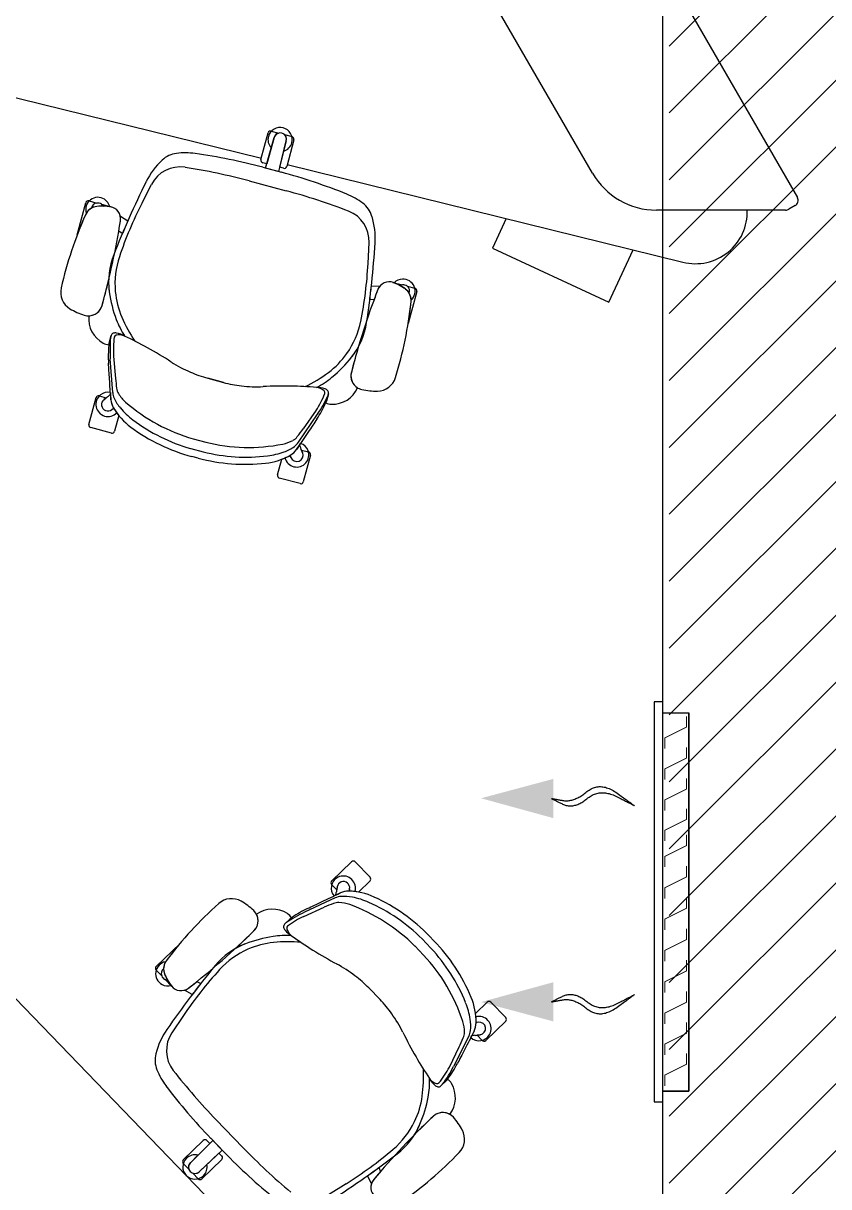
# Model space of a CAD drawing. Header units: millimetres. Extents: x 148480 to 578986, y 39883 to 155062.
# Drawn here: x 236790 to 238386, y 137719 to 140025 of the extents above; entities that cross this region are included whole.
import ezdxf

# ---------------------------------------------------------------- set-up
doc = ezdxf.new("R2010")
doc.units = ezdxf.units.MM
doc.linetypes.add('HIDDEN', pattern=[0.375, 0.25, -0.125])
for name, color, linetype in [('Flooring', 44, 'Continuous'), ('I - MODULAR', 44, 'Continuous'), ('Layer4', 6, 'Continuous'), ('M-HVAC ELLIPTICAL DUCT', 6, 'Continuous'), ('M-HVAC-GRIL', 6, 'Continuous'), ('M-HVAC-INSULATION', 8, 'Continuous'), ('M-HVAC-SUPP', 4, 'Continuous')]:
    doc.layers.add(name, color=color, linetype=linetype)
doc.layers.add('KDBS-SIDE THROW GRILLE', color=1, linetype='Continuous', lineweight=18)
doc.layers.add('M HVAC GRILLE', color=6, linetype='Continuous', lineweight=13)

# ---------------------------------------------------------------- blocks, each defined once
blk = doc.blocks.new('GFC1')
at = {"layer": 'Flooring', "color": 8, "linetype": 'HIDDEN', "ltscale": 1500}
blk.add_lwpolyline([(328672.2, 130068.3, 1.540604), (310717.1, 129143.3, 0.119203), (311634.4, 128071.9, -0.704413), (307490.1, 113767.5)], format="xyb", dxfattribs=at)
at = {"layer": 'I - MODULAR', "color": 8}
for p, q in [((310538.8, 141388.9), (310956.1, 140665.9)), ((310550.5, 140714.2), (310334, 141089.2)), ((309174.4, 140921.6), (309894.3, 140744)), ((309893.6, 140741.2), (309907.8, 140794.2)), ((309902.5, 140724.5), (309919.6, 140784.8)), ((309919.6, 140784.8), (309904.9, 140732.9)), ((309904.9, 140732.9), (309919.6, 140784.8)), ((309919.6, 140784.8), (309913.9, 140764.6)), ((309914, 140797.8), (309929.1, 140793.8)), ((309940, 140790.9), (309955.1, 140786.8)), ((309943.7, 140778.3), (309928.4, 140717.6)), ((309930.6, 140726.1), (309943.7, 140778.3)), ((309930.6, 140726.1), (309943.7, 140778.3)), ((309938.6, 140758), (309943.7, 140778.3)), ((309958.7, 140780.6), (309944.5, 140727.6)), ((309897.1, 140726), (309933.9, 140716.1)), ((309904.9, 140732.9), (309897.2, 140735)), ((309928.4, 140717.6), (309902.5, 140724.5)), ((309938.3, 140724), (309930.6, 140726.1)), ((309945.5, 140731.3), (310729.5, 140537.9)), ((309870.1, 140699), (309943.7, 140679.3)), ((309658, 140655.4), (309676.8, 140692.1)), ((309529.7, 140592.2), (309546.7, 140655.6)), ((309552.9, 140659.2), (309568.4, 140655.1)), ((309577.4, 140652.6), (309596.6, 140647.5)), ((309577.4, 140652.6), (309582.6, 140649)), ((310951.9, 140650.3), (310939.1, 140642.9)), ((309615, 140628.9), (309629.7, 140620)), ((310379.5, 140624.3), (310352.2, 140565.9)), ((310932.7, 140641.2), (310676.9, 140641.2)), ((309618.8, 140594.6), (309611.9, 140599.4)), ((310105.6, 140535.4), (310107.7, 140576.7)), ((310352.2, 140565.9), (310582.4, 140458.6)), ((310582.4, 140458.6), (310630.8, 140562.3)), ((310112.4, 140490.7), (310129.6, 140491.1)), ((310154.8, 140497.9), (310174, 140492.8)), ((310174, 140492.8), (310167.7, 140492.2)), ((310183.1, 140490.4), (310198.5, 140486.2)), ((310117.6, 140463.9), (310109.1, 140463.2)), ((310202.1, 140480), (310185.1, 140416.5)), ((309596.8, 140392.6), (309592.8, 140377.6)), ((309592.8, 140377.6), (309596.8, 140392.6)), ((309599.9, 140279.5), (309595.1, 140346.6)), ((309601.6, 140351.7), (309605.4, 140307.4)), ((309788.1, 140307.8), (309819.1, 140299.5)), ((309819.1, 140299.5), (309788.1, 140307.8)), ((309595.3, 140279.7), (309595.5, 140275.7)), ((310023.2, 140262.3), (310027.2, 140277.3)), ((310027.2, 140277.3), (310023.2, 140262.3)), ((309552.7, 140216.4), (309566.9, 140269.4)), ((309573.1, 140272.9), (309587.1, 140269.2)), ((309582.3, 140265.4), (309587, 140269.2)), ((309595.5, 140275.7), (309596.2, 140265.4)), ((309598, 140246), (309601.5, 140248.8)), ((309612, 140233.8), (309603.6, 140202.7)), ((309967.9, 140180.9), (310005.6, 140236.6)), ((310002.6, 140244.3), (309977.2, 140207.8)), ((309597.4, 140199.2), (309556.3, 140210.2)), ((309759.5, 140187.9), (309784, 140181.3)), ((309754.3, 140168.5), (309778.8, 140162)), ((309964.1, 140166.8), (309969.9, 140175.4)), ((309969.9, 140175.4), (309972.1, 140178.7)), ((309973.9, 140165.6), (309987.9, 140161.8)), ((309976.1, 140159.9), (309973.9, 140165.6)), ((309768.9, 140149.6), (309756.6, 140152.9)), ((309926.4, 140116.3), (309934.7, 140147.3)), ((309952.8, 140150.9), (309951.2, 140155.1)), ((309991.5, 140155.6), (309977.3, 140102.6)), ((309971, 140099), (309929.9, 140110.1)), ((310033.6, 139311.5), (310073, 139349.6)), ((310080.2, 139349.5), (310109.8, 139318.9)), ((310109.6, 139311.7), (310086.5, 139289.3)), ((310043.5, 139293.9), (310033.4, 139304.3)), ((310051.2, 139287.8), (310041.9, 139283.4)), ((310044.5, 139299.9), (310043.5, 139293.9)), ((310069.1, 139295.6), (310068.3, 139291.2)), ((310040.7, 139277.7), (309979.7, 139249.4)), ((310041.9, 139283.4), (310038.2, 139281.7)), ((309978.3, 139241.3), (310018.9, 139259.3)), ((309951.4, 139236.4), (309940.3, 139225.6)), ((309940.3, 139225.6), (309951.4, 139236.4)), ((309294.1, 139195.3), (310406.8, 138043.1)), ((310230.2, 139178.3), (310212.6, 139196.5)), ((310227.4, 139202.1), (310236.3, 139192.9)), ((309685.9, 139141.9), (309733.2, 139187.6)), ((310215.8, 139164.3), (310198.1, 139182.6)), ((309696.9, 139123.2), (309685.8, 139134.8)), ((309717.2, 139102.2), (309703.4, 139116.5)), ((309703.4, 139116.5), (309709.2, 139113.7)), ((309766.7, 139112.2), (309774.3, 139108.4)), ((309757.4, 139086.6), (309742.4, 139095.1)), ((310129.5, 139076.3), (310107.2, 139099.4)), ((310107.2, 139099.4), (310129.5, 139076.3)), ((310318.6, 139049), (310341.7, 139071.4)), ((310348.9, 139071.2), (310378.5, 139040.6)), ((309740.1, 139044.7), (309717.1, 139010.4)), ((310378.3, 139033.4), (310338.9, 138995.3)), ((310311.1, 139004.6), (310315.8, 139013.8)), ((310324.2, 139031.4), (310319.8, 139030.8)), ((310305.4, 139003.7), (310274.9, 138943.7)), ((310309.2, 139001), (310311.1, 139004.6)), ((310331.7, 138995.5), (310321.6, 139005.9)), ((310327.7, 139006.7), (310321.7, 139005.8)), ((310266.8, 138942.6), (310286.2, 138982.5)), ((310249.8, 138905.1), (310261, 138915.9)), ((310261, 138915.9), (310249.8, 138905.1)), ((309857.7, 138783.2), (309804.8, 138838)), ((309820.7, 138774), (309794.2, 138801.4)), ((309739.7, 138758.9), (309779.2, 138797)), ((309753.7, 138753.1), (309798.1, 138797.3)), ((309792, 138791.2), (309753.7, 138753.1)), ((309792, 138791.2), (309753.7, 138753.1)), ((309786.4, 138796.9), (309792, 138791.2)), ((309798.1, 138797.3), (309816.8, 138778)), ((309768.6, 138768), (309753.7, 138753.1)), ((309816.8, 138778), (309771.1, 138735.2)), ((309771.1, 138735.2), (309810.4, 138772)), ((309810.4, 138772), (309771.1, 138735.2)), ((309815.8, 138759.1), (309776.4, 138721)), ((309810.4, 138772), (309816, 138766.3)), ((309750.5, 138740.4), (309739.6, 138751.7)), ((309769.2, 138721.1), (309758.3, 138732.4)), ((309771.1, 138735.2), (309786.4, 138749.5)), ((310126.9, 138743.3), (310130.4, 138735.6)), ((310062, 138711.4), (310027, 138689.5)), ((310112.5, 138711.9), (310104.4, 138727.2))]:
    blk.add_line(p, q, dxfattribs=at)
for centre, radius, start, end in [((309931.5, 140781), 24.1, 165, 222.8936), ((309912.7, 140792.9), 5.08, 75, 165), ((309931.5, 140781), 24.1, 345, 165), ((309931.7, 140781.6), 12.5, 345, 165), ((309931.7, 140781.6), 12.5, 345, 165), ((309931.7, 140781.6), 12.5, 101.7127, 165), ((309931.9, 140781.3), 12.8, 102.5604, 164.1523), ((309931.7, 140781.6), 12.5, 345, 48.2873), ((309931.3, 140781.5), 12.8, 345.8477, 47.4396), ((309953.8, 140781.9), 5.08, 345, 75), ((309931.5, 140781), 24.1, 287.1064, 345), ((309801.7, 140629.9), 151.5, 133.2995, 153.449), ((309732.6, 140703.1), 50.8, 97.0127, 133.2995), ((309743.6, 140614.1), 140.5, 82.0235, 97.0127), ((309608.2, 139647.9), 1116.2, 75, 82.0235), ((309898.5, 140739.9), 5.08, 165, 255), ((309733.3, 140663.2), 63.5, 81.0745, 152.8712), ((309553.2, 139516.1), 1224.6, 75, 81.0745), ((309645, 139638), 1116.2, 67.9765, 75), ((309939.6, 140728.9), 5.08, 255, 345), ((311223, 139919.6), 1740.3, 153.449, 158.6753), ((310677, 140787.2), 146.1, 209.9949, 269.9949), ((309626.8, 139496.4), 1224.6, 68.9255, 75), ((310010.8, 140542.5), 140.5, 52.9873, 67.9765), ((309571.5, 140620.7), 27.9, 95.9997, 156.2392), ((309571.5, 140620.7), 27.9, 95.9997, 156.2392), ((309570.4, 140642.4), 24.1, 57, 197.9261), ((309551.6, 140654.3), 5.08, 75, 165), ((309571.5, 140620.7), 27.9, 95.9997, 149.2617), ((309569.9, 140642.7), 12.5, 97.1147, 169.7534), ((309569.9, 140642.7), 12.5, 52.8853, 97.1147), ((309569.9, 140642.7), 12.5, 52.8853, 97.1147), ((309579.2, 140547.4), 101.6, 81.7273, 95.9997), ((309579.2, 140547.4), 101.6, 80.1526, 95.9997), ((309579.2, 140547.4), 101.6, 80.9331, 95.9997), ((309570.4, 140642.4), 24.1, 13.433, 57), ((309591.4, 140623.9), 24.1, 351.1033, 80.9331), ((310342.2, 140304.8), 768.8, 152.8712, 161.5004), ((310064.8, 140614.1), 50.8, 16.7005, 52.9873), ((310946.2, 140660.1), 11.4, 299.9949, 29.9949), ((310292.3, 140303.4), 815.5, 156.2392, 167.0014), ((310292.3, 140303.4), 815.5, 156.2392, 159.2581), ((309591.4, 140623.9), 24.1, 351.1033, 12.0009), ((310044.3, 140579.8), 63.5, 357.1288, 68.9255), ((309968.4, 140585.2), 151.5, 356.551, 16.7005), ((310754.1, 140637.8), 102.9, 256.1407, 1.8956), ((310932.7, 140653.9), 12.7, 269.9949, 299.9949), ((308160.3, 140847.9), 1472.6, 344.4015, 351.1033), ((308160.3, 140847.9), 1472.6, 350.2852, 351.1033), ((311223, 139919.6), 1740.3, 156.2713, 157.1803), ((308382.4, 140680.8), 1740.3, 351.3247, 356.551), ((309738.7, 140499.1), 147, 158.6753, 187.9027), ((309773.9, 140494.9), 169.6, 161.5004, 185.0731), ((309337.8, 140573.9), 768.8, 348.4996, 357.1288), ((309534.8, 140478.2), 38.1, 167.0014, 238.8452), ((308160.3, 140847.9), 1472.6, 344.4015, 346.4092), ((309738.7, 140499.1), 147, 178.9059, 187.9027), ((308382.4, 140680.8), 1740.3, 352.8197, 353.7287), ((310147.5, 140474.9), 24.1, 69.0669, 158.8967), ((310147.5, 140474.9), 24.1, 137.9991, 158.8967), ((310119.8, 140402.6), 101.6, 54.0003, 69.8474), ((310119.8, 140402.6), 101.6, 54.0003, 69.0669), ((310174.9, 140480.4), 24.1, 93, 136.567), ((310119.8, 140402.6), 101.6, 54.0003, 68.2727), ((310174.9, 140480.4), 24.1, 312.0739, 93), ((310175.5, 140480.4), 12.5, 52.8853, 97.1147), ((310175.5, 140480.4), 12.5, 52.8853, 97.1147), ((310163.1, 140462.1), 27.9, 0.7383, 54.0003), ((310163.1, 140462.1), 27.9, 353.7608, 54.0003), ((310163.1, 140462.1), 27.9, 353.7608, 54.0003), ((310175.5, 140480.4), 12.5, 340.2466, 52.8853), ((310197.2, 140481.3), 5.08, 345, 75), ((309846.2, 140514), 255.5, 187.9027, 200.56), ((309846.2, 140514), 255.5, 187.9027, 200.56), ((309769.5, 140494.5), 165.1, 185.0731, 203.3831), ((311498.9, 139953.4), 1472.6, 158.8967, 165.5985), ((311498.9, 139953.4), 1472.6, 158.8967, 159.7148), ((309582.6, 140557.2), 130.3, 238.8452, 252.5364), ((309551.8, 140459.5), 27.9, 252.5364, 344.4015), ((309551.8, 140459.5), 27.9, 271.341, 344.4015), ((309380.3, 140547.7), 815.5, 342.9986, 353.7608), ((309380.3, 140547.7), 815.5, 350.7419, 353.7608), ((309606.9, 140425.7), 54.7, 173.8571, 242.0335), ((309765.1, 140483.6), 168.9, 200.56, 212.9976), ((309765.1, 140483.6), 168.9, 200.56, 212.9976), ((309890.2, 140546.8), 296.7, 203.3831, 213.8194), ((309925, 140454.5), 169.6, 324.9269, 348.4996), ((309957.6, 140440.4), 147, 322.0972, 351.3247), ((309602.9, 140390.9), 6.35, 107.4926, 165), ((309602.9, 140390.9), 6.35, 107.4926, 165), ((309605.1, 140383.9), 13.7, 80.262, 107.4926), ((309605.1, 140383.9), 13.7, 80.262, 107.4926), ((309599.4, 140350.7), 47.4, 59.5853, 80.262), ((309599.4, 140350.7), 47.4, 59.5853, 80.262), ((309611.6, 140362), 31.9, 68.1643, 82.7695), ((309593, 140399.6), 25.2, 242.0335, 267.9665), ((309854.9, 140352), 263.8, 175.4289, 183.1475), ((309617.3, 140371), 25.4, 165, 175.4289), ((309617.3, 140371), 25.4, 165, 172.2677), ((309846.9, 140364.6), 252.4, 174.7335, 184.1006), ((309769.7, 140363.9), 168.6, 171.3551, 184.1557), ((309286.9, 139679), 788, 61.0259, 64.7205), ((309286.9, 139679), 788, 61.0259, 64.7205), ((311498.9, 139953.4), 1472.6, 163.5908, 165.5985), ((309957.6, 140440.4), 147, 322.0972, 331.0941), ((309286.9, 139679), 788, 57.0079, 61.0259), ((309286.9, 139679), 788, 57.0079, 61.0259), ((309928.6, 140451.9), 165.1, 306.6169, 324.9269), ((309871.9, 140507.1), 255.5, 309.44, 322.0972), ((309871.9, 140507.1), 255.5, 309.44, 322.0972), ((309843.8, 140536.9), 234.7, 237.0079, 247.4321), ((309843.8, 140536.9), 234.7, 237.0079, 247.4321), ((310017.8, 140343.5), 413.9, 185, 187.7061), ((309845.6, 140522.2), 221.9, 245.5626, 255), ((309845.6, 140522.2), 221.9, 245.5626, 255), ((309850.2, 140557.5), 296.7, 296.1806, 306.6169), ((309926.9, 140440.2), 168.9, 297.0024, 309.44), ((309926.9, 140440.2), 168.9, 297.0024, 309.44), ((310099.6, 140312.7), 27.9, 165.5985, 238.659), ((310099.6, 140312.7), 27.9, 165.5985, 257.4636), ((310123.7, 140320.4), 38.1, 271.1548, 342.9986), ((309590.7, 140256.1), 24.1, 78.9707, 129), ((309632.8, 140281.8), 33, 184.1006, 204.5576), ((309635.4, 140291.8), 28, 187.7061, 210.8987), ((309671.1, 140313.1), 69.6, 210.8987, 228.8611), ((309876.5, 140513.9), 221.9, 255, 264.4374), ((309876.5, 140513.9), 221.9, 255, 264.4374), ((309885.4, 140525.7), 234.7, 262.5679, 272.9921), ((309885.4, 140525.7), 234.7, 262.5679, 272.9921), ((309938.8, 139504.4), 788, 88.9741, 92.9921), ((309938.8, 139504.4), 788, 88.9741, 92.9921), ((309938.8, 139504.4), 788, 85.2794, 88.9741), ((309938.8, 139504.4), 788, 85.2794, 88.9741), ((309863.1, 140338.9), 168.6, 325.8443, 338.6449), ((310004, 140242.3), 47.4, 69.738, 90.4147), ((310004, 140242.3), 47.4, 69.738, 90.4147), ((309999.1, 140258.1), 31.9, 67.2305, 81.8357), ((310015.7, 140273.9), 13.7, 42.5074, 69.738), ((310015.7, 140273.9), 13.7, 42.5074, 69.738), ((310021.1, 140278.9), 6.35, 345, 42.5074), ((310021.1, 140278.9), 6.35, 345, 42.5074), ((310035, 140311), 54.7, 267.9665, 336.1429), ((310121.8, 140412.7), 130.3, 257.4636, 271.1548), ((309590.7, 140256.1), 24.1, 129, 315.5414), ((309571.8, 140268), 5.08, 75, 165), ((309590.2, 140255.7), 12.5, 129, 309), ((309590.2, 140255.7), 12.5, 129, 309), ((309590.2, 140255.7), 12.5, 129, 309), ((309590.2, 140255.7), 12.5, 129, 309), ((309725.7, 140088.4), 227.8, 126.5034, 129), ((309725.7, 140088.4), 227.8, 126.5034, 129), ((309725.7, 140088.4), 227.8, 127.4617, 129), ((309529.7, 140353.2), 101.6, 306.5034, 310.3539), ((309529.7, 140353.2), 101.6, 306.5034, 310.3539), ((309632.3, 140267.8), 36.1, 183.8091, 211.5868), ((309632.3, 140267.8), 36.1, 183.8091, 210.4192), ((309678.3, 140302.6), 83, 204.5576, 220.3224), ((309854.2, 140522.8), 348, 228.8611, 254.1976), ((309783.4, 140371.2), 263.8, 326.8525, 334.5711), ((309796.6, 140378.1), 252.4, 325.8994, 335.2665), ((309998.7, 140268.8), 25.4, 334.5711, 345), ((309998.7, 140268.8), 25.4, 337.7323, 345), ((310034, 140281.5), 25.2, 242.0335, 267.9665), ((309454.7, 140423), 227.8, 309, 310.1282), ((309454.7, 140423), 227.8, 309, 310.1296), ((309454.7, 140423), 227.8, 309, 310.1282), ((309712.2, 140314.7), 128.8, 210.4192, 233.5808), ((309712.2, 140314.7), 128.8, 210.7473, 215.8819), ((309712.2, 140314.7), 128.8, 210.7473, 218.9092), ((309732.5, 140348.6), 154, 220.3224, 232.9309), ((309557.6, 140215.1), 5.08, 165, 255), ((309850.1, 140501.6), 361.1, 233.5808, 255), ((309850.2, 140504.4), 349.3, 232.9309, 254.0595), ((309598.7, 140204.1), 5.08, 255, 345), ((309943.4, 140209.3), 28, 299.1013, 322.2939), ((309638.1, 140445.3), 413.9, 322.2939, 325), ((309863.7, 140500.8), 349.3, 255.9405, 277.0691), ((309869.4, 140518.8), 348, 255.8024, 281.1389), ((309887.7, 140307), 154, 277.0691, 289.6776), ((309923.1, 140245.6), 69.6, 281.1389, 299.1013), ((309911.6, 140240.1), 83, 289.6776, 305.4424), ((309964.3, 140156), 24.1, 194.4586, 21), ((309934.1, 140186.9), 36.1, 298.4132, 326.1909), ((309934.1, 140186.9), 36.1, 299.5808, 326.1909), ((309940.6, 140199.4), 33, 305.4424, 325.8994), ((310065.6, 140209.6), 101.6, 199.6461, 203.4966), ((310065.6, 140209.6), 101.6, 199.6461, 203.4966), ((309964.3, 140156), 24.1, 21, 71.0293), ((309763.5, 140078.3), 227.8, 21, 23.4966), ((309763.5, 140078.3), 227.8, 21, 23.4966), ((309763.5, 140078.3), 227.8, 21, 22.5383), ((309986.6, 140156.9), 5.08, 345, 75), ((309862.4, 140498.4), 361.1, 255, 276.4192), ((309888.3, 140267.5), 128.8, 276.4192, 299.5808), ((309888.3, 140267.5), 128.8, 291.0908, 299.2527), ((309888.3, 140267.5), 128.8, 294.1181, 299.2527), ((310165.5, 140232.6), 227.8, 199.8718, 201), ((310165.5, 140232.6), 227.8, 199.8704, 201), ((310165.5, 140232.6), 227.8, 199.8718, 201), ((309964.5, 140155.4), 12.5, 201, 21), ((309964.5, 140155.4), 12.5, 201, 21), ((309964.5, 140155.4), 12.5, 201, 21), ((309964.5, 140155.4), 12.5, 201, 21), ((309931.3, 140115), 5.08, 165, 255), ((309972.4, 140103.9), 5.08, 255, 345), ((310076.5, 139345.9), 5.08, 44, 134), ((310037.1, 139307.8), 5.08, 134, 224), ((310056.7, 139297.2), 24.1, 343.4586, 170), ((310056.8, 139297.8), 12.5, 350, 170), ((310056.8, 139297.8), 12.5, 350, 170), ((310056.8, 139297.8), 12.5, 350, 170), ((310056.8, 139297.8), 12.5, 350, 170), ((310106.1, 139315.3), 5.08, 314, 44), ((310056.7, 139297.2), 24.1, 170, 220.0293), ((309942.2, 139303.4), 101.6, 348.6461, 352.4966), ((309942.2, 139303.4), 101.6, 348.6461, 352.4966), ((310268.8, 139260.4), 227.8, 170, 172.4966), ((310268.8, 139260.4), 227.8, 170, 172.4966), ((310268.8, 139260.4), 227.8, 170, 171.5383), ((310066.6, 139255.1), 36.1, 87.4132, 115.1909), ((310066.6, 139255.1), 36.1, 88.5808, 115.1909), ((310064.3, 139162.5), 128.8, 65.4192, 88.5808), ((309844.7, 139335.2), 227.8, 348.8718, 350), ((309844.7, 139335.2), 227.8, 348.8704, 350), ((309844.7, 139335.2), 227.8, 348.8718, 350), ((310064.3, 139162.5), 128.8, 83.1181, 88.2527), ((310064.3, 139162.5), 128.8, 80.0908, 88.2527), ((310355.5, 138660.6), 815.5, 131.9986, 142.7608), ((309835.3, 139238.3), 38.1, 60.1548, 131.9986), ((309789.4, 139158.3), 130.3, 46.4636, 60.1548), ((310187.3, 138881.2), 413.9, 111.2939, 114), ((310047.1, 139240.7), 28, 88.1013, 111.2939), ((310054.6, 139247.8), 33, 94.4424, 114.8994), ((310045.8, 139199.2), 69.6, 70.1389, 88.1013), ((310058.5, 139197.9), 83, 78.6776, 94.4424), ((309951.2, 138937.3), 348, 44.8024, 70.1389), ((310044.5, 139128.3), 154, 66.0691, 78.6776), ((309965.3, 138949.8), 349.3, 44.9405, 66.0691), ((309967.7, 138951.2), 361.1, 44, 65.4192), ((309860, 139232.5), 27.9, 314.5985, 46.4636), ((309860, 139232.5), 27.9, 314.5985, 27.659), ((309916.2, 139200.8), 54.7, 56.9665, 125.1429), ((310086, 139020.4), 252.4, 114.8994, 124.2665), ((309932.3, 139225.5), 25.2, 31.0335, 56.9665), ((310049.1, 139088.3), 168.6, 114.8443, 127.6449), ((310100.9, 139019.5), 263.8, 115.8525, 123.5711), ((309944.7, 139221.1), 6.35, 134, 191.5074), ((309944.7, 139221.1), 6.35, 134, 191.5074), ((309951.9, 139222.5), 13.7, 191.5074, 218.738), ((309951.9, 139222.5), 13.7, 191.5074, 218.738), ((309969.1, 139218.1), 25.4, 123.5711, 134), ((309969.1, 139218.1), 25.4, 126.7323, 134), ((308845.6, 140261.2), 1472.6, 307.8967, 314.5985), ((308845.6, 140261.2), 1472.6, 312.5908, 314.5985), ((309955, 138948.6), 255.5, 98.44, 111.0973), ((309955, 138948.6), 255.5, 98.44, 111.0973), ((309942.3, 139034.3), 168.9, 86.0024, 98.44), ((309942.3, 139034.3), 168.9, 86.0024, 98.44), ((309978.2, 139243.6), 47.4, 218.738, 239.4147), ((309978.2, 139243.6), 47.4, 218.738, 239.4147), ((309974.2, 139227.6), 31.9, 216.2305, 230.8357), ((310414.1, 139842.6), 788, 234.2795, 237.9741), ((310414.1, 139842.6), 788, 234.2795, 237.9741), ((310355.5, 138660.6), 815.5, 139.7419, 142.7608), ((309915.9, 139049.9), 147, 111.0973, 140.3247), ((309936.6, 139021.1), 169.6, 113.9269, 137.4996), ((309915.9, 139049.9), 147, 111.0973, 120.0941), ((309934.8, 139025.2), 165.1, 95.6169, 113.9269), ((309947.7, 138894.2), 296.7, 85.1806, 95.6169), ((310414.1, 139842.6), 788, 237.9741, 241.9921), ((310414.1, 139842.6), 788, 237.9741, 241.9921), ((309975, 138939.8), 349.3, 21.9309, 43.0595), ((309976.5, 138942.1), 361.1, 22.5808, 44), ((309709, 139127.6), 24.1, 101.0739, 242), ((309728.5, 139137.2), 27.9, 142.7608, 203.0003), ((309728.5, 139137.2), 27.9, 142.7608, 203.0003), ((309728.5, 139137.2), 27.9, 149.7383, 203.0003), ((309962.1, 138926.1), 348, 17.8611, 43.1976), ((309689.4, 139138.3), 5.08, 134, 224), ((309708.5, 139127.9), 12.5, 129.2466, 201.8853), ((309796.3, 139165.9), 101.6, 203.0003, 217.2727), ((309796.3, 139165.9), 101.6, 203.0003, 218.8474), ((309796.3, 139165.9), 101.6, 203.0003, 218.0669), ((311142.3, 138032.6), 1740.3, 140.3247, 145.551), ((310378.4, 138616.3), 768.8, 137.4996, 146.1288), ((309933.8, 138939.6), 234.7, 51.5679, 61.9921), ((309933.8, 138939.6), 234.7, 51.5679, 61.9921), ((309708.5, 139127.9), 12.5, 201.8853, 246.1147), ((309708.5, 139127.9), 12.5, 201.8853, 246.1147), ((309709, 139127.6), 24.1, 242, 285.567), ((309735.3, 139118.2), 24.1, 218.0669, 307.8967), ((308845.6, 140261.2), 1472.6, 307.8967, 308.7148), ((311142.3, 138032.6), 1740.3, 141.8197, 142.7287), ((309947.5, 138945.2), 221.9, 44, 53.4374), ((309947.5, 138945.2), 221.9, 44, 53.4374), ((309735.3, 139118.2), 24.1, 286.9991, 307.8967), ((310191, 139031.3), 128.8, 359.4192, 22.5808), ((309969.8, 138922.2), 221.9, 34.5626, 44), ((309969.8, 138922.2), 221.9, 34.5626, 44), ((310156.1, 139012.7), 154, 9.3224, 21.9309), ((310345.2, 139067.7), 5.08, 44, 134), ((309963.7, 138908.7), 234.7, 26.0079, 36.4321), ((309963.7, 138908.7), 234.7, 26.0079, 36.4321), ((310227, 139011.5), 69.6, 359.8987, 17.8611), ((310226.2, 139024.2), 83, 353.5576, 9.3224), ((310191, 139031.3), 128.8, 359.7473, 7.9092), ((310325.4, 139018.9), 24.1, 278, 104.5414), ((310191, 139031.3), 128.8, 359.7473, 4.8819), ((310374.8, 139037.1), 5.08, 314, 44), ((309832.1, 138931.4), 151.5, 145.551, 165.7005), ((309769.8, 138975.1), 63.5, 146.1288, 217.9255), ((310882.9, 139357.1), 788, 206.0079, 210.0259), ((310882.9, 139357.1), 788, 206.0079, 210.0259), ((310268.6, 139011.4), 28, 336.7061, 359.8987), ((310275.9, 139018.6), 33, 333.1006, 353.5576), ((310283.6, 139030.3), 36.1, 332.8091, 0.5868), ((310283.6, 139030.3), 36.1, 332.8091, 359.4192), ((310355.9, 138805.8), 227.8, 98, 99.1282), ((310355.9, 138805.8), 227.8, 98, 99.1296), ((310355.9, 138805.8), 227.8, 98, 99.1282), ((310326, 139019), 12.5, 278, 98), ((310326, 139019), 12.5, 278, 98), ((310326, 139019), 12.5, 278, 98), ((310326, 139019), 12.5, 278, 98), ((309914.2, 139164), 413.9, 334, 336.7061), ((310325.4, 139018.9), 24.1, 227.9707, 278), ((310327.6, 138904.4), 101.6, 95.5034, 99.3539), ((310327.6, 138904.4), 101.6, 95.5034, 99.3539), ((310296, 139232.2), 227.8, 275.5034, 278), ((310296, 139232.2), 227.8, 275.5034, 278), ((310296, 139232.2), 227.8, 276.4617, 278), ((310335.3, 138999), 5.08, 224, 314), ((309734.5, 138956.3), 50.8, 165.7005, 201.9873), ((310882.9, 139357.1), 788, 210.0259, 213.7206), ((310882.9, 139357.1), 788, 210.0259, 213.7206), ((310116.3, 139018.7), 168.6, 320.3551, 333.1557), ((310049.8, 139057.9), 252.4, 323.7335, 333.1006), ((310049.4, 139072.8), 263.8, 324.4289, 332.1475), ((309817.7, 138989.9), 140.5, 201.9873, 216.9765), ((310685.7, 139688.7), 1224.6, 217.9255, 224), ((309918.9, 138924.1), 296.7, 352.3831, 2.8194), ((310058.7, 138913.8), 168.9, 349.56, 1.9976), ((310058.7, 138913.8), 168.9, 349.56, 1.9976), ((310269.1, 138942.4), 47.4, 208.5853, 229.262), ((310269.1, 138942.4), 47.4, 208.5853, 229.262), ((310252.9, 138939), 31.9, 217.1643, 231.7695), ((310243.3, 138934.2), 25.4, 314, 324.4289), ((310243.3, 138934.2), 25.4, 314, 321.2677), ((310249.4, 138897.1), 25.2, 31.0335, 56.9665), ((310597.1, 139576.7), 1116.2, 216.9765, 224), ((310247.1, 138916.8), 13.7, 229.262, 256.4926), ((310247.1, 138916.8), 13.7, 229.262, 256.4926), ((310245.4, 138909.7), 6.35, 256.4926, 314), ((310245.4, 138909.7), 6.35, 256.4926, 314), ((310224.1, 138881.9), 54.7, 322.8571, 31.0335), ((310049.3, 138906.6), 165.1, 334.0731, 352.3831), ((309973.5, 138929.5), 255.5, 336.9028, 349.56), ((309973.5, 138929.5), 255.5, 336.9028, 349.56), ((310253.9, 138824.6), 27.9, 60.341, 133.4015), ((310253.9, 138824.6), 27.9, 41.5364, 133.4015), ((311246.6, 137775), 1472.6, 133.4015, 140.1033), ((310045.3, 138908.6), 169.6, 310.5004, 334.0731), ((310073.3, 138886.9), 147, 307.6753, 336.9028), ((311246.6, 137775), 1472.6, 133.4015, 135.4092), ((310073.3, 138886.9), 147, 327.9059, 336.9028), ((310177.2, 138756.7), 130.3, 27.8452, 41.5364), ((310258.8, 138799.8), 38.1, 316.0014, 27.8452), ((309782.8, 138793.4), 5.08, 44, 134), ((310738.6, 139633.9), 1224.6, 224, 230.0745), ((309656.1, 139364.3), 768.8, 301.8712, 310.5004), ((309743.3, 138755.2), 5.08, 134, 224), ((309762.8, 138744.6), 24.1, 134, 314), ((309762.8, 138744.6), 24.1, 76.1064, 134), ((309812.3, 138762.8), 5.08, 314, 44), ((310623.6, 139549.3), 1116.2, 224, 231.0235), ((309099.5, 140148), 1740.3, 302.449, 307.6753), ((309699.6, 139339.8), 815.5, 305.2392, 316.0014), ((309762.4, 138744.2), 12.5, 134, 314), ((309762.4, 138744.2), 12.5, 134, 314), ((309762.4, 138744.2), 12.5, 134, 197.2873), ((309762.8, 138744.1), 12.8, 134.8477, 196.4396), ((309762.4, 138744.2), 12.5, 250.7127, 314), ((309762.3, 138744.5), 12.8, 251.5604, 313.1523), ((309762.8, 138744.6), 24.1, 314, 11.8936), ((309099.5, 140148), 1740.3, 305.2713, 306.1803), ((311246.6, 137775), 1472.6, 139.2852, 140.1033), ((309772.8, 138724.6), 5.08, 224, 314), ((310135.3, 138704), 24.1, 140.1033, 229.9331), ((310135.3, 138704), 24.1, 140.1033, 161.0009)]:
    blk.add_arc(centre, radius, start, end, dxfattribs=at)
for centre, major_axis, start_param, end_param in [((309742, 140306.8), (-138.4, 83.9), 5.953151, 6.338896), ((309858.6, 140275.6), (161.8, 3.4), 6.227475, 6.61322), ((310085.7, 139140.2), (-140.5, 80.4), 6.227475, 6.61322), ((310169.5, 139053.4), (75.5, -143.2), 5.953151, 6.338896)]:
    blk.add_ellipse(centre, major_axis=major_axis, ratio=0.166302, start_param=start_param, end_param=end_param, dxfattribs=at)
for points in [[(309596.2, 140265.4), (309595.2, 140280.3), (309593.5, 140307.2), (309592.1, 140328.4), (309591.5, 140337.5)], [(310004.2, 140227), (309999.2, 140219.3), (309987.4, 140201.6), (309972.4, 140179.2), (309964.1, 140166.8)], [(309985.9, 139256.9), (309994.2, 139260.9), (310013.3, 139270), (310037.7, 139281.5), (310051.2, 139287.8)], [(310315.8, 139013.8), (310309, 139000.6), (310296.7, 138976.6), (310286.9, 138957.7), (310282.6, 138949.6)]]:
    blk.add_open_spline(points, degree=3, dxfattribs=at)
blk = doc.blocks.new('RAAAA')
at = {"linetype": 'Continuous', "ltscale": 1000}
for points in [[(363.4, 0, 0), (363.4, 0, 0), (363.7, -0.1, 0), (364.2, -0.1, 0), (364.8, -0.3, 0), (365.6, -0.4, 0), (366.7, -0.6, 0), (367.9, -0.8, 0), (369.2, -1, 0), (370.8, -1.3, 0), (372.5, -1.6, 0), (374.5, -1.9, 0), (376.6, -2.3, 0), (378.9, -2.7, 0), (381.4, -3.1, 0), (384, -3.6, 0), (386.9, -4.1, 0), (389.9, -4.6, 0), (393.2, -5.2, 0), (396.6, -5.8, 0), (400.1, -6.4, 0), (403.9, -7, 0), (407.9, -7.7, 0), (412, -8.4, 0), (416.3, -9.2, 0), (420.8, -10, 0), (420.8, -10, 0), (425.5, -10.6, 0), (430.1, -11.1, 0), (434.8, -11.4, 0), (439.5, -11.5, 0), (444.2, -11.3, 0), (449, -10.9, 0), (453.8, -10.4, 0), (458.7, -9.6, 0), (463.6, -8.6, 0), (468.5, -7.4, 0), (473.4, -5.9, 0), (478.4, -4.3, 0), (483.4, -2.5, 0), (488.4, -0.4, 0), (493.5, 1.9, 0), (498.6, 4.3, 0), (503.8, 7, 0), (508.9, 9.9, 0), (514.1, 13, 0), (519.4, 16.3, 0), (524.6, 19.9, 0), (529.9, 23.6, 0), (535.3, 27.6, 0), (540.6, 31.7, 0), (546.1, 36.1, 0), (546.1, 36.1, 0), (551.5, 40.4, 0), (557, 44.3, 0), (562.6, 47.8, 0), (568.3, 51, 0), (574, 53.7, 0), (579.8, 56.1, 0), (585.6, 58.1, 0), (591.5, 59.7, 0), (597.5, 60.9, 0), (603.6, 61.8, 0), (609.7, 62.2, 0), (615.9, 62.3, 0), (622.1, 62, 0), (628.4, 61.3, 0), (634.8, 60.2, 0), (641.3, 58.7, 0), (647.8, 56.9, 0), (654.4, 54.7, 0), (661, 52, 0), (667.8, 49.1, 0), (674.5, 45.7, 0), (681.4, 41.9, 0), (688.3, 37.8, 0), (695.3, 33.2, 0), (702.3, 28.3, 0), (702.3, 28.3, 0), (709.3, 23.3, 0), (716, 18.5, 0), (722.3, 13.9, 0), (728.4, 9.5, 0), (734.2, 5.3, 0), (739.8, 1.4, 0), (745, -2.4, 0), (750, -6, 0), (754.6, -9.4, 0), (759, -12.5, 0), (763.1, -15.5, 0), (767, -18.3, 0), (770.5, -20.8, 0), (773.8, -23.2, 0), (776.7, -25.3, 0), (779.4, -27.2, 0), (781.8, -29, 0), (784, -30.5, 0), (785.8, -31.8, 0), (787.4, -33, 0), (788.6, -33.9, 0), (789.6, -34.6, 0), (790.3, -35.1, 0), (790.8, -35.4, 0), (790.9, -35.5, 0)], [(363.4, 0, 0), (363.4, 0, 0), (363.7, -0.2, 0), (364.2, -0.4, 0), (364.8, -0.7, 0), (365.6, -1.1, 0), (366.7, -1.6, 0), (367.9, -2.2, 0), (369.2, -2.9, 0), (370.8, -3.7, 0), (372.5, -4.5, 0), (374.5, -5.5, 0), (376.6, -6.5, 0), (378.9, -7.6, 0), (381.4, -8.8, 0), (384, -10.1, 0), (386.9, -11.5, 0), (389.9, -13, 0), (393.2, -14.6, 0), (396.6, -16.3, 0), (400.1, -18, 0), (403.9, -19.9, 0), (407.9, -21.8, 0), (412, -23.9, 0), (416.3, -26, 0), (420.8, -28.2, 0), (420.8, -28.2, 0), (425.5, -30.3, 0), (430.1, -32.2, 0), (434.8, -33.7, 0), (439.5, -35, 0), (444.2, -36.1, 0), (449, -36.9, 0), (453.8, -37.4, 0), (458.7, -37.6, 0), (463.6, -37.6, 0), (468.5, -37.3, 0), (473.4, -36.7, 0), (478.4, -35.8, 0), (483.4, -34.7, 0), (488.4, -33.3, 0), (493.5, -31.7, 0), (498.6, -29.8, 0), (503.8, -27.6, 0), (508.9, -25.1, 0), (514.1, -22.4, 0), (519.4, -19.4, 0), (524.6, -16.1, 0), (529.9, -12.6, 0), (535.3, -8.8, 0), (540.6, -4.7, 0), (546.1, -0.3, 0), (546.1, -0.3, 0), (551.5, 4, 0), (557, 8, 0), (562.6, 11.6, 0), (568.3, 15, 0), (574, 18, 0), (579.8, 20.7, 0), (585.6, 23.1, 0), (591.5, 25.1, 0), (597.5, 26.8, 0), (603.6, 28.2, 0), (609.7, 29.3, 0), (615.9, 30, 0), (622.1, 30.5, 0), (628.4, 30.5, 0), (634.8, 30.3, 0), (641.3, 29.8, 0), (647.8, 28.9, 0), (654.4, 27.7, 0), (661, 26.1, 0), (667.8, 24.3, 0), (674.5, 22.1, 0), (681.4, 19.6, 0), (688.3, 16.7, 0), (695.3, 13.6, 0), (702.3, 10.1, 0), (702.3, 10.1, 0), (709.3, 6.5, 0), (716, 3.1, 0), (722.3, -0.2, 0), (728.4, -3.3, 0), (734.2, -6.3, 0), (739.8, -9.2, 0), (745, -11.9, 0), (750, -14.4, 0), (754.6, -16.8, 0), (759, -19.1, 0), (763.1, -21.2, 0), (767, -23.2, 0), (770.5, -25, 0), (773.8, -26.7, 0), (776.7, -28.2, 0), (779.4, -29.6, 0), (781.8, -30.8, 0), (784, -31.9, 0), (785.8, -32.9, 0), (787.4, -33.7, 0), (788.6, -34.3, 0), (789.6, -34.9, 0), (790.3, -35.2, 0), (790.8, -35.4, 0), (790.9, -35.5, 0)]]:
    blk.add_polyline3d(points, dxfattribs=at)
blk.add_solid([(373.4, 101.3), (0, 0), (373.4, -101.3)], dxfattribs=at)
blk = doc.blocks.new('600X200 SIDE THROW GRILLE')
at = {"layer": 'M-HVAC-GRIL', "linetype": 'ByBlock'}
blk.add_lwpolyline([(375, -5), (396.4, -5), (396.4, 12.1), (-396.4, 12.1), (-396.4, -5), (-375, -5), (375, -5), (375, -56.4), (-375, -56.4), (-375, -5), (-375, -56.4), (375, -56.4), (375, -56.4)], dxfattribs=at)
at = {"layer": 'M-HVAC-GRIL', "lineweight": 0, "const_width": 1.71}
for points in [[(-364.6, -8.9), (-343.2, -8.9), (-321.8, -51.7), (-300.3, -51.7)], [(-303.2, -8.9), (-281.8, -8.9), (-260.3, -51.7), (-238.9, -51.7)], [(-241.8, -8.9), (-220.3, -8.9), (-198.9, -51.7), (-177.5, -51.7)], [(-179.6, -8.9), (-158.2, -8.9), (-136.8, -51.7), (-115.3, -51.7)], [(-117.5, -8.9), (-96, -8.9), (-74.6, -51.7), (-53.2, -51.7)], [(-55.3, -8.9), (-33.9, -8.9), (-12.5, -51.7), (9, -51.7)], [(6.8, -8.9), (28.2, -8.9), (49.7, -51.7), (71.1, -51.7)], [(69, -8.9), (90.4, -8.9), (111.8, -51.7), (133.2, -51.7)], [(120.6, -8.9), (142.1, -8.9), (163.5, -51.7), (184.9, -51.7)], [(180.8, -8.9), (202.2, -8.9), (223.6, -51.7), (245.1, -51.7)], [(242.2, -8.9), (263.6, -8.9), (285.1, -51.7), (306.5, -51.7)], [(303.6, -8.9), (325.1, -8.9), (346.5, -51.7), (367.9, -51.7)]]:
    blk.add_lwpolyline(points, dxfattribs=at)
at = {"layer": 'M-HVAC-SUPP'}
for p, xscale, yscale, zscale, rotation in [((-198.5, 355.3), -0.3839999997941415, 0.3839999997941436, 0.3839999997941436, 90.2028781887322), ((205.5, 355.3), 0.3839999997941415, 0.3839999997941415, 0.3839999997941415, 269.7971218112675)]:
    blk.add_blockref('RAAAA', p, dxfattribs=dict(at, xscale=xscale, yscale=yscale, zscale=zscale, rotation=rotation))
blk = doc.blocks.new('jyfhg')
at = {"layer": 'KDBS-SIDE THROW GRILLE', "xscale": -1, "rotation": 90.00000000000006}
blk.add_blockref('600X200 SIDE THROW GRILLE', (-100, -325), dxfattribs=at)

msp = doc.modelspace()

# ---------------------------------------------------------------- block references
at = {"layer": 'Layer4', "linetype": 'Continuous', "rotation": 360}
msp.add_blockref('GFC1', (-72632.4, -986), dxfattribs=at)

# ---------------------------------------------------------------- next in the draw order: hatches: boundary and pattern name
at = {"layer": 'M-HVAC-INSULATION'}
h = msp.add_hatch(dxfattribs=at)
h.set_pattern_fill('ANSI31', color=26, scale=750, angle=180, style=0)
h.set_pattern_definition([(225, (811127.6, 15256.2), (66.29126, -66.29126), [])])
h.paths.add_polyline_path([(238069.9, 133775.8), (238694.9, 133775.8), (238694.9, 140493.1), (238069.9, 140493.1)])

# ---------------------------------------------------------------- next in the draw order: linework, layer by layer
at = {"layer": 'M-HVAC ELLIPTICAL DUCT', "linetype": 'Continuous'}
msp.add_line((238057.4, 133775.8, 0), (238057.4, 140493.1, 0), dxfattribs=at)

# ---------------------------------------------------------------- next in the draw order: block references
at = {"layer": 'M HVAC GRILLE', "color": 0, "xscale": -1, "rotation": 180}
msp.add_blockref('jyfhg', (238152.4, 137958.9, 0), dxfattribs=at)

doc.saveas('drawing.dxf')
